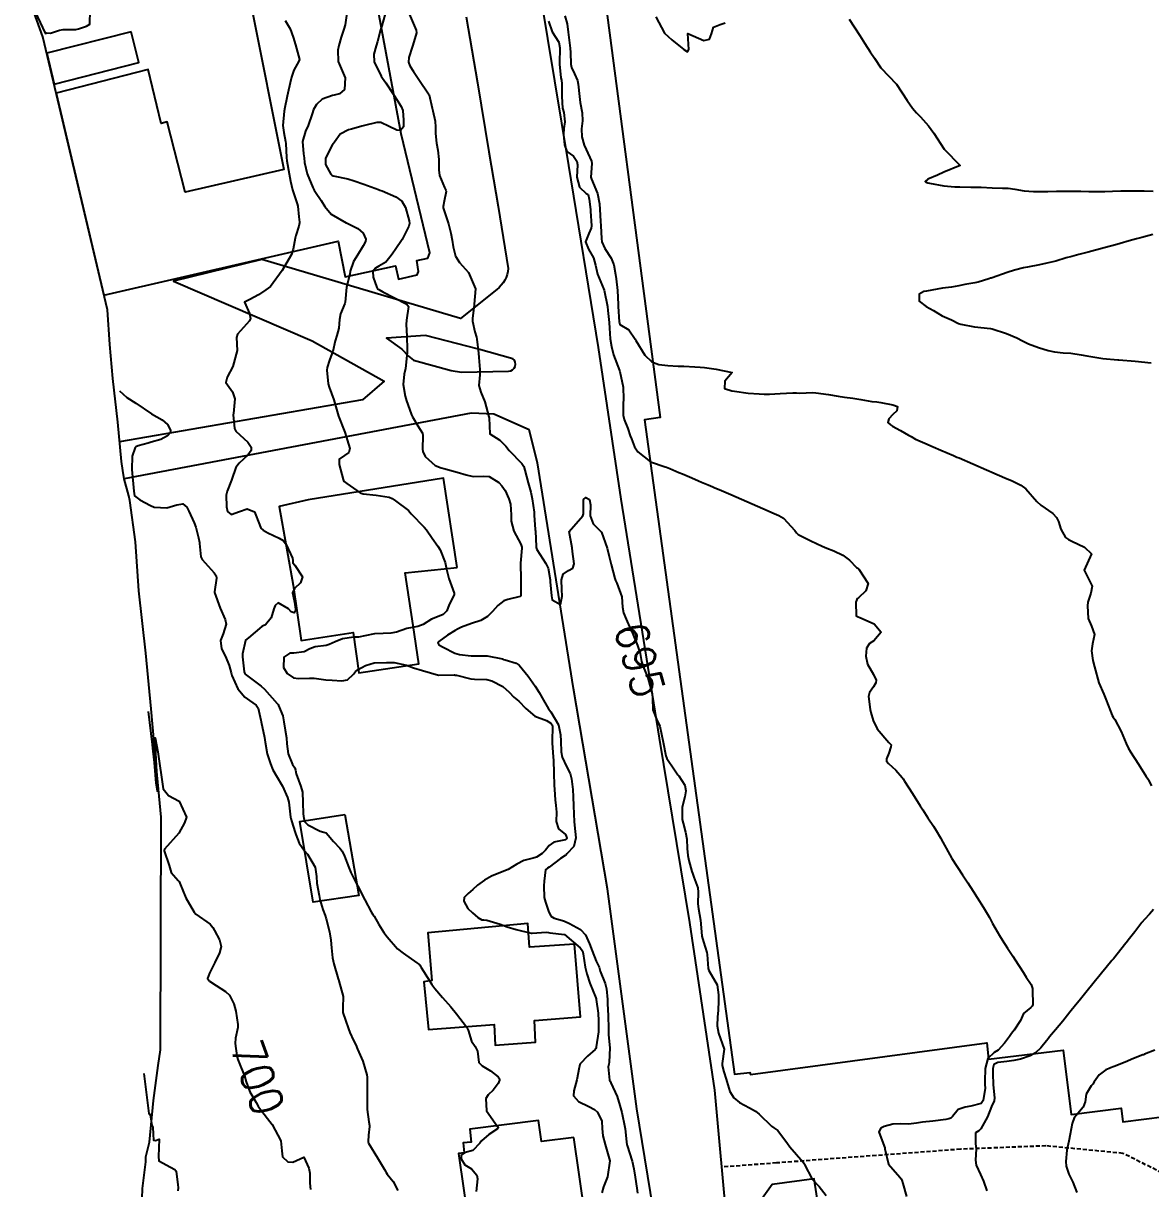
# Model space of a CAD drawing. Header units: metres. Extents: x 292545 to 299085, y 7450245 to 7463078.
# Drawn here: x 296842.1 to 296982.1, y 7453375.1 to 7453519.8 of the extents above; entities that cross this region are included whole.
import ezdxf
from ezdxf.enums import TextEntityAlignment as Align

# ---------------------------------------------------------------- set-up
doc = ezdxf.new("R2010")
doc.units = ezdxf.units.M
doc.linetypes.add('DASHED', pattern=[0.75, 0.5, -0.25])
for name, color, linetype in [('Area', 45, 'Continuous'), ('Cotas', 45, 'Continuous'), ('Curvas de Nivel 1m', 11, 'Continuous'), ('Curvas de Nivel 5m', 15, 'Continuous'), ('Edificações', 30, 'Continuous'), ('Vias Primárias', 230, 'Continuous'), ('Vias Secundárias', 230, 'DASHED')]:
    doc.layers.add(name, color=color, linetype=linetype)
doc.styles.add('Style-STANDARD', font='STANDARD.shx')

msp = doc.modelspace()

# ---------------------------------------------------------------- linework, layer by layer
at = {"layer": 'Area'}
msp.add_polyline3d([(296856.85, 7453373.93, 701.01), (296856.89, 7453375.17, 701.02), (296857.3, 7453378.45, 700.95), (296857.33, 7453379.1, 700.96), (296857.77, 7453380.9, 701.22), (296858.25, 7453386.08, 700.57), (296858.86, 7453390.42, 700.37), (296859.12, 7453392.35, 700.48), (296859.23, 7453421.24, 705.4), (296858.54, 7453428.17, 699.61), (296857.98, 7453434.7, 699.79), (296857.32, 7453441.61, 700), (296856.42, 7453449.32, 709.41), (296856.02, 7453455.4, 719.41), (296855.32, 7453460.52, 715.24), (296855.2, 7453461.12, 722.93), (296854.6, 7453463.23, 724.7), (296854.44, 7453464.25, 724.48), (296854.27, 7453465.39, 725.64), (296853.85, 7453470.26, 725.61), (296853.2, 7453475.68, 722.75), (296852.85, 7453479.91, 724.14), (296852.54, 7453484.2, 714.73), (296844.53, 7453518.09, 697.97), (296842.1, 7453524.91, 698.44)], dxfattribs=at)
at = {"layer": 'Curvas de Nivel 1m', "flags": 128}
for points, elevation in [([(296842.97, 7453522.48), (296844.82, 7453518.52), (296844.92, 7453518.47), (296845.02, 7453518.59), (296845.49, 7453518.54), (296846.6, 7453518.89), (296847.04, 7453518.97), (296848.6, 7453518.98), (296848.94, 7453519.06), (296849.96, 7453519.39), (296850.36, 7453519.63), (296850.39, 7453521.38)], 698), ([(296882.25, 7453521), (296882.05, 7453519.57), (296881.89, 7453519.01), (296881.58, 7453518.03), (296881.29, 7453517.01), (296881.16, 7453516.43), (296881.18, 7453515.01), (296881.68, 7453513.87), (296882.07, 7453513), (296881.99, 7453511.52), (296881.37, 7453511.01), (296880.69, 7453510.83), (296880.5, 7453510.79), (296879.2, 7453510.33), (296878.49, 7453509.69), (296878.14, 7453509.05), (296877.94, 7453508.51), (296877.46, 7453507.06), (296877.13, 7453506.38), (296876.75, 7453505.07), (296876.9, 7453503.55), (296876.95, 7453503.06), (296877, 7453502.47), (296877.35, 7453501.06), (296878.05, 7453499.37), (296878.21, 7453499.05), (296878.36, 7453498.79), (296879.06, 7453497.75), (296879.52, 7453497.03), (296880.33, 7453496.05), (296882.16, 7453495), (296882.31, 7453494.94), (296883.63, 7453494.3), (296884.3, 7453493.69), (296884.64, 7453492.97), (296884.57, 7453492.68), (296884.28, 7453492.12), (296883.6, 7453490.98), (296883.07, 7453490.19), (296882.68, 7453489), (296882.62, 7453488.61), (296882.22, 7453487), (296882.05, 7453485.16), (296882.01, 7453485), (296881.48, 7453483.71), (296881.35, 7453483.01), (296881.26, 7453481.91), (296881.03, 7453481.01), (296880.82, 7453480.34), (296880.51, 7453479.02), (296880.42, 7453478.72), (296880.11, 7453477.96), (296879.82, 7453477.02), (296879.79, 7453476.71), (296879.96, 7453475.02), (296880.08, 7453474.58), (296880.64, 7453473.01), (296880.91, 7453472.14), (296881.23, 7453471.01), (296882, 7453469), (296882.62, 7453466.99), (296882.5, 7453466.48), (296881.97, 7453466.1), (296881.3, 7453465.67), (296881.31, 7453465.01), (296881.8, 7453463.13), (296881.85, 7453463), (296881.93, 7453462.9), (296882.26, 7453462.66), (296883.92, 7453461.5), (296884.3, 7453461.36), (296885.92, 7453461.19), (296887.5, 7453460.93), (296887.91, 7453460.78), (296888.32, 7453460.51), (296889.9, 7453459.3), (296890.09, 7453459.1), (296890.27, 7453458.9), (296891.87, 7453457.22), (296892.14, 7453456.88), (296892.84, 7453455.88), (296893.56, 7453454.86), (296893.84, 7453454.4), (296894.48, 7453452.85), (296894.65, 7453452), (296894.91, 7453450.85), (296895.6, 7453449.02), (296895.59, 7453448.84), (296894.96, 7453447.64), (296894.66, 7453446.85), (296894.21, 7453446.38), (296893.74, 7453446.2), (296892.78, 7453445.82), (296891.73, 7453445.14), (296891.09, 7453444.89), (296889.92, 7453444.71), (296889.72, 7453444.65), (296888.43, 7453444.2), (296887.71, 7453444.06), (296886.79, 7453444.02), (296885.71, 7453443.99), (296884.5, 7453443.76), (296883.71, 7453443.59), (296883.14, 7453443.56), (296881.71, 7453443.38), (296880.8, 7453443.01), (296880.07, 7453442.65), (296879.7, 7453442.56), (296878.35, 7453442.39), (296877.69, 7453442.11), (296876.98, 7453441.76), (296875.68, 7453441.61), (296875.17, 7453441.59), (296874.43, 7453441.09), (296874.4, 7453439.83), (296874.84, 7453439.08), (296875.65, 7453438.55), (296876.26, 7453438.45), (296877.64, 7453438.5), (296878.21, 7453438.48), (296879.64, 7453438.3), (296880.43, 7453438.23), (296881.64, 7453438.17), (296882.34, 7453438.29), (296883.11, 7453438.99), (296883.33, 7453439.31), (296883.66, 7453439.58), (296884.57, 7453440.06), (296885.67, 7453440.41), (296887.17, 7453440.44), (296887.67, 7453440.45), (296888.14, 7453440.45), (296889.66, 7453440.11), (296890.54, 7453439.78), (296891.66, 7453439.43), (296893.65, 7453438.86), (296895.6, 7453438.89), (296895.65, 7453438.89), (296895.7, 7453438.88), (296895.89, 7453438.84), (296897.65, 7453438.39), (296898.1, 7453438.35), (296899.65, 7453438.32), (296900.26, 7453438.17), (296901.63, 7453437.47), (296902.43, 7453436.76), (296903, 7453436.13), (296903.61, 7453435.64), (296904.5, 7453434.73), (296905.59, 7453433.76), (296907.05, 7453433.23), (296907.58, 7453432.92), (296907.74, 7453432.69), (296907.78, 7453432.48), (296907.77, 7453430.69), (296907.77, 7453430.47), (296907.87, 7453428.69), (296907.92, 7453428.3), (296907.98, 7453426.69), (296908.01, 7453425.22), (296908.05, 7453424.69), (296908.14, 7453423.37), (296908.22, 7453422.69), (296908.28, 7453421.85), (296908.27, 7453420.69), (296908.54, 7453419.8), (296909.42, 7453419.09), (296909.57, 7453418.67), (296909.55, 7453418.53), (296909.41, 7453418.44), (296907.98, 7453418.12), (296907.4, 7453417.73), (296906.93, 7453417.16), (296906.5, 7453416.71), (296905.8, 7453416.29), (296905.38, 7453416.17), (296904.23, 7453415.87), (296903.37, 7453415.4), (296902.29, 7453414.76), (296901.36, 7453414.38), (296900.22, 7453413.92), (296899.35, 7453413.43), (296898.5, 7453412.8), (296897.9, 7453412.25), (296897.33, 7453411.76), (296896.85, 7453411.29), (296896.78, 7453410.83), (296897.3, 7453409.92), (296897.86, 7453409.37), (296898.53, 7453408.8), (296899.01, 7453408.51), (296899.29, 7453408.48), (296899.63, 7453408.45), (296901.28, 7453407.96), (296902.17, 7453407.64), (296903.28, 7453407.29), (296905.16, 7453406.83), (296905.27, 7453406.83), (296907.01, 7453406.97), (296907.28, 7453406.94), (296907.48, 7453406.9), (296909.27, 7453406.68), (296909.3, 7453406.67), (296911.25, 7453405.03), (296911.5, 7453404.65), (296911.6, 7453404.28), (296911.84, 7453402.64), (296912.05, 7453401.8), (296912.43, 7453400.64), (296913.17, 7453398.81), (296913.22, 7453398.68), (296913.23, 7453398.63), (296913.46, 7453396.93), (296913.48, 7453396.63), (296913.5, 7453396.27), (296913.49, 7453394.62), (296913.22, 7453392.74), (296913.21, 7453392.63), (296913.19, 7453392.54), (296913.1, 7453392.39), (296912.15, 7453391.58), (296911.24, 7453390.65), (296911.18, 7453390.54), (296911.07, 7453389.98), (296910.85, 7453388.85), (296910.81, 7453388.65), (296910.44, 7453387.26), (296910.39, 7453386.66), (296911.02, 7453385.96), (296912.3, 7453385.35), (296913.01, 7453384.97), (296913.39, 7453384.62), (296913.9, 7453383.52), (296913.97, 7453382.62), (296914.04, 7453381.68), (296914.34, 7453380.61), (296914.93, 7453378.6), (296914.62, 7453376.6), (296914.13, 7453375.37), (296913.94, 7453374.61)], 697), ([(296887.04, 7453520.94), (296886.61, 7453519.45), (296886.5, 7453519.06), (296886.46, 7453518.95), (296886.05, 7453517.49), (296885.9, 7453516.96), (296885.61, 7453515.92), (296885.64, 7453514.96), (296886.54, 7453513.21), (296886.71, 7453512.95), (296887.1, 7453512.37), (296888.04, 7453510.93), (296888.5, 7453510.22), (296889, 7453509.44), (296889.2, 7453508.92), (296889.31, 7453507.75), (296889.31, 7453506.92), (296888.91, 7453506.47), (296888.46, 7453506.49), (296887.52, 7453506.94), (296886.47, 7453507.43), (296885.98, 7453507.45), (296884.46, 7453507.07), (296884.13, 7453506.97), (296882.84, 7453506.61), (296882.46, 7453506.52), (296881.45, 7453506.01), (296880.75, 7453505.02), (296880.61, 7453504.84), (296880.43, 7453504.62), (296879.6, 7453503.03), (296879.63, 7453502.25), (296880.29, 7453501.02), (296880.39, 7453500.91), (296880.58, 7453500.83), (296882.38, 7453500.44), (296883.16, 7453500.21), (296884.38, 7453499.79), (296886.19, 7453499.12), (296886.36, 7453499.06), (296886.65, 7453498.95), (296888.36, 7453498.2), (296889.1, 7453497.67), (296889.53, 7453496.91), (296889.99, 7453495.24), (296890.04, 7453494.9), (296889.97, 7453494.57), (296889.14, 7453492.92), (296888.28, 7453491.64), (296887.98, 7453491.23), (296887.78, 7453490.93), (296887.09, 7453490.11), (296886.25, 7453489.61), (296885.83, 7453489.37), (296885.49, 7453488.96), (296885.54, 7453488.26), (296885.98, 7453486.95), (296886.07, 7453486.8), (296886.22, 7453486.7), (296886.73, 7453486.43), (296888.2, 7453485.69), (296889.7, 7453484.91), (296889.91, 7453484.62), (296889.65, 7453482.91), (296889.63, 7453482.38), (296889.71, 7453480.91), (296889.75, 7453479.29), (296889.74, 7453478.91), (296889.72, 7453478.51), (296889.54, 7453476.91), (296889.39, 7453476.21), (296889.25, 7453474.91), (296889.49, 7453473.49), (296889.67, 7453472.91), (296890.04, 7453471.89), (296890.29, 7453471.16), (296890.41, 7453470.9), (296891.09, 7453469.82), (296891.66, 7453468.89), (296891.71, 7453468.6), (296891.64, 7453466.89), (296891.7, 7453466.6), (296891.97, 7453466.01), (296893.21, 7453464.87), (296893.96, 7453464.6), (296894.31, 7453464.5), (296895.95, 7453464.05), (296897.06, 7453463.7), (296897.94, 7453463.5), (296899.2, 7453463.54), (296899.94, 7453463.51), (296901.12, 7453462.77), (296901.51, 7453462.35), (296901.92, 7453461.76), (296902.38, 7453460.76), (296902.59, 7453460.06), (296902.67, 7453458.75), (296902.67, 7453457.96), (296903.01, 7453456.75), (296903.85, 7453455.11), (296903.97, 7453454.74), (296903.98, 7453454.6), (296903.81, 7453452.74), (296903.88, 7453450.74), (296903.88, 7453450.65), (296903.86, 7453448.74), (296903.84, 7453448.68), (296903.77, 7453448.61), (296902.27, 7453448.25), (296901.76, 7453448.08), (296901.01, 7453447.52), (296900.34, 7453446.78), (296899.74, 7453446.16), (296898.89, 7453445.64), (296897.73, 7453445.27), (296896.51, 7453444.83), (296896, 7453444.55), (296895.72, 7453444.4), (296894.74, 7453443.82), (296893.7, 7453443.04), (296893.6, 7453442.96), (296893.54, 7453442.86), (296893.69, 7453442.62), (296894.23, 7453442.32), (296895.68, 7453441.6), (296896.27, 7453441.42), (296897.68, 7453441.28), (296899.2, 7453441.28), (296899.68, 7453441.25), (296901.57, 7453440.87), (296901.67, 7453440.84), (296901.73, 7453440.82), (296901.93, 7453440.77), (296903.29, 7453440.37), (296903.67, 7453440.12), (296904.79, 7453438.73), (296905.63, 7453437.49), (296906.12, 7453436.71), (296906.67, 7453435.76), (296907.3, 7453434.69), (296907.6, 7453434.3), (296908.54, 7453432.68), (296908.79, 7453431.45), (296908.81, 7453430.68), (296908.88, 7453429.34), (296909, 7453428.68), (296909.52, 7453427.52), (296909.97, 7453426.67), (296910.15, 7453426.01), (296910.3, 7453424.66), (296910.37, 7453423.77), (296910.42, 7453422.66), (296910.45, 7453421.66), (296910.49, 7453420.66), (296910.61, 7453419.47), (296910.69, 7453418.66), (296910.45, 7453417.61), (296909.59, 7453416.67), (296909.48, 7453416.57), (296909.38, 7453416.49), (296908.8, 7453416.1), (296907.37, 7453415.03), (296907.16, 7453414.9), (296906.94, 7453414.7), (296906.76, 7453413.3), (296906.7, 7453412.71), (296906.77, 7453411.26), (296906.91, 7453410.7), (296907.3, 7453409.59), (296907.57, 7453408.97), (296907.99, 7453408.69), (296909.03, 7453408.41), (296909.29, 7453408.32), (296909.91, 7453408.04), (296911.28, 7453407.32), (296911.89, 7453406.64), (296912.38, 7453405.51), (296912.72, 7453404.64), (296913.23, 7453403.36), (296913.48, 7453402.88), (296913.57, 7453402.62), (296913.7, 7453402.14), (296914.34, 7453400.61), (296914.51, 7453399.94), (296914.61, 7453398.61), (296914.64, 7453398.08), (296914.7, 7453396.61), (296914.74, 7453394.99), (296914.73, 7453394.61), (296914.74, 7453394.22), (296914.91, 7453392.6), (296914.85, 7453390.83), (296914.8, 7453390.6), (296914.72, 7453390.26), (296914.89, 7453388.6), (296914.94, 7453388.49), (296915.05, 7453388.28), (296915.81, 7453386.59), (296916.16, 7453385.44), (296916.4, 7453384.59), (296916.78, 7453382.78), (296916.81, 7453382.58), (296916.97, 7453380.95), (296917.02, 7453380.58), (296917.05, 7453380.49), (296917.67, 7453378.57), (296917.89, 7453377.61), (296918.06, 7453376.57), (296918.28, 7453375.18), (296918.36, 7453374.57)], 696), ([(296874.61, 7453520.08), (296875.22, 7453519.08), (296875.62, 7453518.05), (296875.91, 7453517.08), (296876.37, 7453515.26), (296876.32, 7453515.07), (296875.67, 7453513.95), (296875.39, 7453513.08), (296875.24, 7453512.37), (296874.95, 7453511.09), (296874.87, 7453510.73), (296874.52, 7453509.09), (296874.51, 7453509.06), (296874.48, 7453508.84), (296874.32, 7453507.09), (296874.45, 7453506.19), (296874.65, 7453505.09), (296874.67, 7453504.84), (296874.77, 7453503.09), (296874.81, 7453502.68), (296875.12, 7453501.08), (296875.28, 7453500.18), (296875.5, 7453499.08), (296876.08, 7453497.34), (296876.16, 7453497.07), (296876.32, 7453495.74), (296876.4, 7453495.07), (296876.4, 7453494.98), (296876.31, 7453494.57), (296875.94, 7453493.43), (296875.85, 7453493.07), (296875.62, 7453491.73), (296875.41, 7453491.08), (296875, 7453490.34), (296874.24, 7453489.09), (296872.78, 7453487.11), (296872.22, 7453486.66), (296871.3, 7453486.04), (296870.21, 7453485.47), (296869.54, 7453485.15), (296870.18, 7453483.75), (296870.31, 7453483.14), (296870.28, 7453483.03), (296870.17, 7453482.84), (296868.67, 7453481.16), (296868.56, 7453480.75), (296868.63, 7453479.16), (296868.1, 7453477.17), (296867.42, 7453475.84), (296867.25, 7453475.18), (296868.07, 7453474.02), (296868.36, 7453473.17), (296868.19, 7453471.32), (296868.17, 7453471.17), (296868.3, 7453469.45), (296868.49, 7453469.16), (296869.99, 7453467.76), (296870.39, 7453467.14), (296870.39, 7453466.73), (296869.97, 7453466.16), (296868.89, 7453465.16), (296868.49, 7453464.62), (296867.97, 7453463.17), (296867.93, 7453463.05), (296867.39, 7453461.7), (296867.29, 7453461.18), (296867.32, 7453459.75), (296867.46, 7453459.17), (296867.89, 7453458.79), (296868.94, 7453459.15), (296869.9, 7453459.49), (296870.8, 7453459.13), (296871.44, 7453457.55), (296871.6, 7453457.12), (296871.86, 7453456.85), (296872.44, 7453456.53), (296873.85, 7453455.87), (296874.34, 7453455.58), (296874.75, 7453455.09), (296875.53, 7453453.36), (296875.57, 7453453.07), (296875.55, 7453452.81), (296875.81, 7453452.53), (296876.77, 7453451.06), (296876.53, 7453450.32), (296875.78, 7453449.6), (296875.52, 7453449.07), (296875.76, 7453447.94), (296875.89, 7453447.07), (296875.89, 7453446.92), (296875.74, 7453446.59), (296875.37, 7453446.7), (296875.04, 7453447.08), (296873.75, 7453447.83), (296873.35, 7453447.5), (296873.22, 7453447.11), (296872.87, 7453445.97), (296872.15, 7453445.12), (296871.87, 7453444.97), (296871.72, 7453444.89), (296870.07, 7453443.51), (296869.7, 7453443.19), (296869.69, 7453443.17), (296869.68, 7453443.15), (296869.31, 7453441.52), (296869.3, 7453441.15), (296869.53, 7453439.27), (296869.56, 7453439.15), (296869.65, 7453439), (296870.3, 7453438.48), (296871.63, 7453437.49), (296872.04, 7453437.12), (296873.61, 7453435.34), (296873.72, 7453435.21), (296873.8, 7453435.1), (296874.31, 7453433.81), (296874.46, 7453433.09), (296874.61, 7453432.04), (296874.78, 7453431.08), (296874.83, 7453430.36), (296874.97, 7453429.09), (296875.52, 7453427.76), (296875.81, 7453427.37), (296875.89, 7453427.07), (296875.98, 7453426.6), (296876.56, 7453425.06), (296876.75, 7453424.33), (296876.82, 7453423.06), (296876.86, 7453421.64), (296876.91, 7453421.06), (296877.04, 7453420.67), (296877.43, 7453420.29), (296878.94, 7453419.51), (296879.42, 7453419.38), (296879.68, 7453419.29), (296879.93, 7453419.02), (296880.62, 7453418.23), (296881.4, 7453417.38), (296881.67, 7453417), (296881.96, 7453416.41), (296882.51, 7453414.99), (296882.75, 7453414.38), (296883.35, 7453413.22), (296883.48, 7453412.98), (296883.63, 7453412.68), (296884.5, 7453410.97), (296885.3, 7453409.49), (296885.51, 7453409.17), (296885.65, 7453408.95), (296886.23, 7453407.9), (296886.86, 7453406.94), (296887.26, 7453406.39), (296888.55, 7453404.92), (296889.24, 7453404.35), (296890.95, 7453403.17), (296891.22, 7453402.99), (296891.28, 7453402.94), (296891.32, 7453402.89), (296891.5, 7453402.6), (296892.55, 7453400.87), (296892.8, 7453400.48), (296893.18, 7453399.97), (296894.14, 7453398.85), (296895.16, 7453397.71), (296895.88, 7453396.83), (296897.13, 7453395.21), (296897.34, 7453394.82), (296897.74, 7453393.44), (296898.19, 7453392.8), (296898.49, 7453392.19), (296898.64, 7453390.8), (296899.08, 7453390.4), (296900.1, 7453389.75), (296901.06, 7453389), (296901.21, 7453388.77), (296901.23, 7453388.59), (296901.05, 7453388.17), (296900.45, 7453387.37), (296899.82, 7453386.78), (296899.5, 7453386.31), (296899.62, 7453384.78), (296900.98, 7453382.87), (296901.05, 7453382.77), (296901.06, 7453382.69), (296900.98, 7453382.58), (296899.91, 7453381.84), (296898.97, 7453381.08), (296898.77, 7453380.79), (296897.89, 7453379.86), (296896.95, 7453379.63), (296896.47, 7453379.29), (296896.47, 7453378.82), (296896.93, 7453378.08), (296897.72, 7453377.61), (296898.42, 7453376.8), (296898.47, 7453376.36), (296898.31, 7453374.8)], 698), ([(296907.29, 7453520.02), (296907.74, 7453518.7), (296908.58, 7453517.43), (296908.72, 7453516.69), (296908.65, 7453514.79), (296908.65, 7453514.69), (296908.83, 7453512.98), (296908.9, 7453512.68), (296908.97, 7453512.24), (296908.95, 7453510.68), (296909.04, 7453509.24), (296909.2, 7453508.68), (296909.34, 7453507.54), (296909.19, 7453506.68), (296909.16, 7453505.97), (296909.27, 7453504.68), (296909.59, 7453503.84), (296910.42, 7453503.25), (296910.82, 7453502.66), (296910.89, 7453502.17), (296910.83, 7453500.66), (296911.13, 7453499.42), (296911.98, 7453498.65), (296912.21, 7453498.49), (296912.36, 7453497.91), (296912.5, 7453496.64), (296912.52, 7453496.46), (296912.64, 7453494.64), (296912.61, 7453494.33), (296912.3, 7453493.65), (296911.91, 7453492.65), (296912.28, 7453491.74), (296912.89, 7453490.63), (296913.14, 7453489.75), (296913.37, 7453488.63), (296914.22, 7453486.62), (296914.62, 7453484.62), (296914.68, 7453484.12), (296914.81, 7453482.61), (296914.87, 7453481.91), (296914.97, 7453480.61), (296915.1, 7453479.65), (296915.36, 7453478.61), (296916.1, 7453476.66), (296916.12, 7453476.62), (296916.13, 7453476.6), (296916.14, 7453476.56), (296916.57, 7453474.59), (296916.6, 7453473.13), (296916.57, 7453472.59), (296916.58, 7453471.13), (296916.69, 7453470.59), (296917.13, 7453469.47), (296917.45, 7453468.58), (296917.59, 7453468.17), (296917.99, 7453467.2), (296918.41, 7453466.57), (296919.96, 7453465.34), (296921.77, 7453464.71), (296921.96, 7453464.67), (296922.36, 7453464.52), (296923.48, 7453464.03), (296923.95, 7453463.84), (296925.09, 7453463.35), (296925.94, 7453462.98), (296926.29, 7453462.83), (296927.14, 7453462.46), (296927.7, 7453462.22), (296927.93, 7453462.12), (296928.5, 7453461.88), (296929.92, 7453461.26), (296931.91, 7453460.41), (296933.9, 7453459.55), (296935.32, 7453458.94), (296935.89, 7453458.69), (296936.47, 7453458.35), (296937.87, 7453456.82), (296938.07, 7453456.54), (296938.31, 7453456.33), (296939.85, 7453455.51), (296941.28, 7453454.85), (296941.84, 7453454.63), (296942.72, 7453454.28), (296943.83, 7453453.74), (296944.68, 7453453.12), (296945.55, 7453452.24), (296945.69, 7453452.12), (296945.81, 7453452), (296946.99, 7453450.23), (296946.69, 7453449.32), (296945.77, 7453448.47), (296945.65, 7453448.36), (296945.56, 7453448.24), (296945.44, 7453447.92), (296945.48, 7453446.24), (296945.65, 7453446.15), (296945.74, 7453446.11), (296945.96, 7453446.02), (296947.73, 7453445.24), (296948.59, 7453444.21), (296947.7, 7453443.14), (296947.15, 7453442.77), (296946.76, 7453442.23), (296946.7, 7453441.21), (296946.92, 7453440.23), (296947.65, 7453438.93), (296947.98, 7453438.22), (296947.95, 7453437.91), (296947.63, 7453437.42), (296947.15, 7453436.71), (296947.02, 7453436.23), (296947.23, 7453434.6), (296947.31, 7453434.22), (296947.59, 7453433.22), (296948.12, 7453432.21), (296949.56, 7453430.52), (296949.71, 7453430.36), (296949.82, 7453430.2), (296949.8, 7453429.95), (296949.54, 7453429.17), (296949.27, 7453428.46), (296949.26, 7453428.2), (296949.52, 7453427.89), (296950.4, 7453427.08), (296951.2, 7453426.17), (296951.32, 7453425.99), (296951.5, 7453425.69), (296952.48, 7453424.16), (296953.46, 7453422.63), (296953.76, 7453422.15), (296954.41, 7453421.17), (296955.1, 7453420.13), (296955.43, 7453419.6), (296955.96, 7453418.67), (296956.27, 7453418.12), (296956.67, 7453417.38), (296957.38, 7453416.1), (296958.7, 7453414.09), (296959.35, 7453413.08), (296960, 7453412.07), (296960.53, 7453411.26), (296961.31, 7453410.05), (296962.03, 7453408.77), (296962.43, 7453408.04), (296963.27, 7453406.56), (296963.6, 7453406.03), (296964.28, 7453404.99), (296964.93, 7453404.01), (296965.24, 7453403.53), (296966.21, 7453402), (296966.61, 7453401.39), (296967.2, 7453400.48), (296967.39, 7453399.98), (296967.39, 7453399.77), (296967.42, 7453397.98), (296967.35, 7453397.8), (296967.17, 7453397.62), (296966.28, 7453396.87), (296965.88, 7453396), (296965.13, 7453394.8), (296964.76, 7453394.38), (296964.54, 7453394.02), (296963.92, 7453393.21), (296963.11, 7453392.32), (296962.64, 7453392.04), (296961.83, 7453391.31), (296961.51, 7453390.05), (296961.46, 7453388.46), (296961.47, 7453388.05), (296961.49, 7453387.61), (296961.28, 7453386.06), (296961.02, 7453385.69), (296959.73, 7453385.36), (296959.01, 7453385.26), (296958.15, 7453384.95), (296957.46, 7453384.1), (296957.23, 7453383.87), (296957, 7453383.79), (296956.61, 7453383.72), (296955, 7453383.53), (296953.75, 7453383.39), (296952.99, 7453383.26), (296951.98, 7453383.15), (296950.99, 7453383.18), (296950.04, 7453383.14), (296948.99, 7453382.86), (296948.54, 7453382.65), (296948.32, 7453382.21), (296948.96, 7453380.43), (296949.04, 7453380.2), (296949.05, 7453380.1), (296949.52, 7453378.19), (296950.92, 7453376.57), (296951.1, 7453376.36), (296951.16, 7453376.18), (296951.29, 7453375.79), (296951.74, 7453374.17)], 694), ([(296909.34, 7453520.68), (296909.61, 7453519.67), (296909.73, 7453518.67), (296909.92, 7453517.33), (296909.99, 7453516.67), (296910.02, 7453516.12), (296910.08, 7453514.67), (296910.17, 7453514.28), (296910.54, 7453513.49), (296910.91, 7453512.66), (296911, 7453512.18), (296911.13, 7453510.65), (296911.24, 7453509.91), (296911.47, 7453508.65), (296911.5, 7453507.63), (296911.38, 7453506.65), (296911.43, 7453505.67), (296911.72, 7453504.65), (296912.42, 7453503.09), (296912.63, 7453502.64), (296912.68, 7453502.36), (296912.54, 7453500.64), (296912.62, 7453500.4), (296913.38, 7453498.63), (296913.64, 7453497.33), (296913.68, 7453496.63), (296913.76, 7453495.19), (296913.8, 7453494.63), (296913.87, 7453493.05), (296913.91, 7453492.62), (296914.28, 7453491.79), (296915.09, 7453490.61), (296915.43, 7453489.77), (296915.61, 7453488.6), (296915.7, 7453488.06), (296915.86, 7453486.6), (296915.95, 7453484.85), (296915.96, 7453484.6), (296916.09, 7453482.69), (296916.1, 7453482.6), (296916.17, 7453482.39), (296917.28, 7453481.7), (296918.07, 7453480.57), (296918.15, 7453480.39), (296919.24, 7453478.56), (296920.12, 7453477.76), (296921, 7453477.42), (296922.11, 7453477.29), (296923.4, 7453477.22), (296924.11, 7453477.19), (296925.47, 7453477.13), (296926.11, 7453477.09), (296926.68, 7453477.04), (296928.11, 7453476.84), (296930.1, 7453476.43), (296929.18, 7453475.35), (296929.13, 7453474.44), (296930.07, 7453474.15), (296930.4, 7453474.09), (296932.07, 7453473.86), (296933.44, 7453473.76), (296934.07, 7453473.73), (296934.72, 7453473.72), (296936.07, 7453473.8), (296937.63, 7453473.9), (296938.07, 7453473.89), (296938.52, 7453473.87), (296940.07, 7453473.93), (296940.47, 7453473.91), (296942.07, 7453473.67), (296943.27, 7453473.48), (296944.06, 7453473.37), (296945.07, 7453473.24), (296946.06, 7453473.08), (296947.45, 7453472.84), (296948.06, 7453472.76), (296948.54, 7453472.7), (296950.05, 7453472.39), (296950.62, 7453472.18), (296950.55, 7453471.68), (296950.04, 7453471.19), (296949.56, 7453470.67), (296949.44, 7453470.2), (296949.74, 7453469.91), (296950.02, 7453469.75), (296950.98, 7453469.21), (296952.01, 7453468.65), (296952.31, 7453468.47), (296952.88, 7453468.16), (296954, 7453467.65), (296955.05, 7453467.19), (296955.99, 7453466.79), (296957.58, 7453466.1), (296957.98, 7453465.93), (296958.27, 7453465.81), (296959.97, 7453465.07), (296961.67, 7453464.34), (296961.96, 7453464.22), (296962.35, 7453464.05), (296963.95, 7453463.36), (296964.88, 7453462.96), (296965.94, 7453462.45), (296966.54, 7453461.99), (296967.91, 7453460.43), (296968.4, 7453459.97), (296969.89, 7453458.93), (296970.37, 7453458.44), (296970.61, 7453457.95), (296970.91, 7453456.98), (296971.49, 7453455.94), (296971.86, 7453455.69), (296972.28, 7453455.5), (296973.85, 7453454.76), (296974.71, 7453453.9), (296973.81, 7453451.91), (296974.78, 7453449.9), (296974.63, 7453449.05), (296974.25, 7453447.91), (296974.2, 7453447.47), (296974.29, 7453445.9), (296974.7, 7453444.93), (296975.08, 7453443.9), (296974.85, 7453442.75), (296974.7, 7453441.9), (296974.88, 7453440.7), (296975.1, 7453439.9), (296975.64, 7453437.89), (296976.26, 7453436.51), (296976.51, 7453435.88), (296977.07, 7453434.39), (296977.28, 7453433.86), (296977.39, 7453433.66), (296977.59, 7453433.34), (296978.38, 7453431.85), (296979.03, 7453430.37), (296979.26, 7453429.84), (296979.55, 7453429.34), (296980.53, 7453427.83), (296981.51, 7453426.3), (296981.69, 7453426), (296981.79, 7453425.82), (296982.17, 7453425.14)], 693), ([(296920.62, 7453520.54), (296921.7, 7453518.53), (296922.59, 7453517.72), (296924.12, 7453516.5), (296924.57, 7453516.21), (296924.73, 7453516.5), (296924.6, 7453518.5), (296926.59, 7453517.61), (296927.28, 7453517.78), (296927.54, 7453518.46), (296927.8, 7453519.27), (296928.61, 7453519.6), (296929.25, 7453519.81)], 692), ([(296944.62, 7453520.26), (296945.94, 7453518.25), (296946.59, 7453517.24), (296947.24, 7453516.23), (296947.77, 7453515.42), (296948.55, 7453514.21), (296950.52, 7453512.19), (296951.84, 7453510.18), (296952.49, 7453509.24), (296952.99, 7453508.66), (296953.48, 7453508.15), (296954.47, 7453507.04), (296955.12, 7453506.13), (296956.43, 7453504.12), (296958.4, 7453502.09), (296956.39, 7453501.26), (296955.6, 7453500.92), (296954.39, 7453500.42), (296954.08, 7453500.14), (296954.25, 7453500.01), (296954.38, 7453499.97), (296954.6, 7453499.92), (296956.38, 7453499.6), (296957.76, 7453499.48), (296958.38, 7453499.45), (296959.71, 7453499.41), (296960.38, 7453499.42), (296961.02, 7453499.42), (296962.38, 7453499.35), (296963.65, 7453499.3), (296964.38, 7453499.29), (296965.19, 7453499.19), (296966.37, 7453498.97), (296967.49, 7453498.87), (296968.37, 7453498.87), (296969.31, 7453498.9), (296970.37, 7453498.94), (296971.37, 7453498.94), (296972.37, 7453498.93), (296973.37, 7453498.92), (296974.37, 7453498.9), (296975.37, 7453498.89), (296976.37, 7453498.9), (296977.31, 7453498.93), (296978.37, 7453498.97), (296979.5, 7453498.97), (296980.37, 7453498.96), (296981.25, 7453498.95), (296982.37, 7453498.94)], 692), ([(296982.31, 7453493.54), (296980.95, 7453493.18), (296980.3, 7453493.01), (296979.38, 7453492.76), (296978.29, 7453492.43), (296977.85, 7453492.3), (296976.28, 7453491.88), (296974.28, 7453491.36), (296973.13, 7453491.06), (296972.27, 7453490.83), (296971.58, 7453490.63), (296970.27, 7453490.24), (296969.18, 7453489.97), (296968.26, 7453489.79), (296966.75, 7453489.5), (296966.26, 7453489.4), (296965.15, 7453489.12), (296964.25, 7453488.83), (296962.38, 7453488.18), (296962.24, 7453488.14), (296962.17, 7453488.12), (296961.97, 7453488.05), (296960.66, 7453487.64), (296960.24, 7453487.54), (296959, 7453487.32), (296958.23, 7453487.18), (296957.31, 7453487.02), (296956.22, 7453486.88), (296955.57, 7453486.77), (296954.22, 7453486.53), (296953.9, 7453486.46), (296953.3, 7453486.15), (296953.31, 7453485.26), (296954.2, 7453484.61), (296955.08, 7453484.13), (296956.19, 7453483.47), (296957.35, 7453482.94), (296958.18, 7453482.51), (296958.48, 7453482.4), (296960.17, 7453482.07), (296962.17, 7453481.89), (296962.37, 7453481.85), (296964.16, 7453481.27), (296965.45, 7453480.72), (296966.15, 7453480.35), (296966.89, 7453479.99), (296968.14, 7453479.52), (296969.34, 7453479.17), (296970.13, 7453479), (296971.2, 7453478.87), (296972.13, 7453478.82), (296973.41, 7453478.63), (296974.13, 7453478.49), (296974.63, 7453478.4), (296976.13, 7453478.17), (296977.99, 7453477.99), (296978.12, 7453477.98), (296980.12, 7453477.84), (296982.12, 7453477.63)], 692), ([(296854.06, 7453474.13), (296854.95, 7453473.32), (296856.05, 7453472.6), (296858.03, 7453471.29), (296859.32, 7453470.56), (296860.02, 7453469.96), (296860.38, 7453469.26), (296860.32, 7453468.95), (296860, 7453468.56), (296859.18, 7453468.09), (296857.99, 7453467.77), (296857.61, 7453467.67), (296856.35, 7453467.31), (296856.08, 7453467.21), (296855.98, 7453467.11), (296855.61, 7453466.03), (296855.59, 7453464.4), (296855.82, 7453461.71), (296855.91, 7453461.11), (296856.58, 7453460.63), (296857.9, 7453459.91), (296858.34, 7453459.72), (296859.9, 7453459.61), (296861.15, 7453460), (296861.9, 7453460.12), (296862.39, 7453459.72), (296862.65, 7453459.23), (296863.32, 7453457.78), (296863.53, 7453457.22), (296863.85, 7453455.91), (296863.96, 7453455.34), (296863.98, 7453455.22), (296864.14, 7453453.53), (296864.29, 7453453.21), (296865.8, 7453451.57), (296866.04, 7453451.19), (296866.08, 7453450.9), (296865.84, 7453449.19), (296865.85, 7453449.11), (296866.52, 7453447.18), (296867.14, 7453445.76), (296867.27, 7453445.17), (296866.92, 7453443.97), (296866.59, 7453443.18), (296866.72, 7453442.14), (296867.21, 7453441.17), (296867.66, 7453440.04), (296867.9, 7453439.17), (296867.99, 7453438.82), (296868.72, 7453437.16), (296869.61, 7453436.12), (296870.18, 7453435.71), (296871, 7453435.13), (296871.24, 7453434.76), (296871.58, 7453433.26), (296871.61, 7453433.12), (296871.62, 7453433.08), (296872.03, 7453431.12), (296872.12, 7453430.55), (296872.38, 7453429.11), (296872.77, 7453427.86), (296873.09, 7453427.1), (296873.5, 7453426.43), (296874.27, 7453425.09), (296874.9, 7453423.66), (296875.05, 7453423.08), (296875.28, 7453421.24), (296875.31, 7453421.08), (296875.43, 7453420.66), (296875.81, 7453419.47), (296875.95, 7453419.07), (296876.35, 7453418.02), (296877.02, 7453417.06), (296877.39, 7453416.64), (296878.32, 7453415.04), (296878.5, 7453413.89), (296878.55, 7453413.04), (296878.82, 7453411.53), (296878.93, 7453411.03), (296879.3, 7453409.77), (296879.56, 7453409.03), (296879.68, 7453408.64), (296880.12, 7453407.02), (296880.29, 7453405.99), (296880.34, 7453405.02), (296880.47, 7453403.78), (296880.66, 7453403.02), (296881.2, 7453401.17), (296881.24, 7453401.04), (296881.25, 7453401.01), (296881.28, 7453400.93), (296881.8, 7453399), (296881.75, 7453397.59), (296881.76, 7453397), (296882.1, 7453396.04), (296882.46, 7453394.99), (296882.65, 7453394.52), (296883.11, 7453393.52), (296883.36, 7453392.98), (296883.6, 7453392.47), (296884.25, 7453390.97), (296884.75, 7453389.27), (296884.79, 7453388.96), (296884.8, 7453387.19), (296884.8, 7453386.96), (296884.79, 7453385.18), (296884.8, 7453384.96), (296884.99, 7453383.43), (296885.07, 7453382.96), (296885.08, 7453382.86), (296884.97, 7453381.79), (296884.92, 7453381.01), (296884.92, 7453380.96), (296884.96, 7453380.8), (296886.07, 7453378.95), (296886.92, 7453377.5), (296887.13, 7453377.15), (296887.29, 7453376.93), (296888.01, 7453376.03), (296888.61, 7453374.91)], 699), ([(296982.4, 7453409.8), (296981.91, 7453409.2), (296981.29, 7453408.53), (296980.95, 7453408.16), (296980.7, 7453407.83), (296980.1, 7453407.01), (296979.26, 7453405.96), (296979.17, 7453405.84), (296978.8, 7453405.39), (296977.59, 7453403.86), (296977.43, 7453403.68), (296977.24, 7453403.44), (296976.52, 7453402.58), (296975.96, 7453401.88), (296975.63, 7453401.47), (296975.2, 7453400.95), (296974.72, 7453400.37), (296974.34, 7453399.9), (296973.83, 7453399.26), (296973.18, 7453398.46), (296972.74, 7453397.92), (296972.04, 7453397.05), (296971.14, 7453395.94), (296970.24, 7453394.84), (296969.51, 7453393.96), (296969.33, 7453393.74), (296969.12, 7453393.47), (296968.44, 7453392.63), (296967.74, 7453391.98), (296967.09, 7453391.61), (296965.89, 7453391.2), (296965.08, 7453391.04), (296964.18, 7453390.92), (296963.08, 7453390.79), (296962.59, 7453390.53), (296962.46, 7453390.04), (296962.45, 7453389.42), (296962.49, 7453388.04), (296962.66, 7453386.4), (296962.61, 7453386.04), (296962.3, 7453385.32), (296961.81, 7453384.05), (296960.99, 7453382.55), (296960.73, 7453382.32), (296960.33, 7453382.07), (296960.33, 7453380.7), (296960.41, 7453380.07), (296960.32, 7453378.68), (296960.39, 7453378.07), (296960.92, 7453376.89), (296961.32, 7453376.05), (296961.72, 7453374.87)], 693), ([(296982.57, 7453392.34), (296981.3, 7453391.82), (296981.15, 7453391.76), (296981.09, 7453391.74), (296979.73, 7453391.19), (296979.08, 7453390.93), (296977.51, 7453390.29), (296977.08, 7453390.12), (296976.9, 7453390.05), (296976.51, 7453389.88), (296975.68, 7453389.27), (296975.06, 7453388.38), (296974.86, 7453388.09), (296974.67, 7453387.89), (296974.06, 7453386.87), (296973.92, 7453385.9), (296973.68, 7453385.24), (296973.01, 7453384.46), (296972.54, 7453383.92), (296972.32, 7453383.24), (296972.07, 7453381.92), (296971.88, 7453381.02), (296971.63, 7453379.93), (296971.51, 7453378.5), (296971.57, 7453377.93), (296971.91, 7453376.94), (296972.38, 7453375.93), (296972.89, 7453374.65)], 692), ([(296857.05, 7453389.45), (296857.69, 7453384.46), (296857.74, 7453384.38), (296857.79, 7453384.39), (296857.84, 7453384.26), (296857.89, 7453384.01), (296858.06, 7453383.02), (296858.16, 7453382.77), (296858.2, 7453381.92), (296858.27, 7453381.15), (296858.52, 7453381.11), (296858.96, 7453381.27), (296858.89, 7453379.11), (296858.93, 7453378.58), (296860.36, 7453377.81), (296860.92, 7453377.51), (296861.03, 7453377.36), (296861.06, 7453377.25), (296861.3, 7453375.65), (296861.33, 7453375.24), (296861.28, 7453374.85)], 701)]:
    msp.add_lwpolyline(points, dxfattribs=dict(at, elevation=elevation))
at = {"layer": 'Curvas de Nivel 5m', "flags": 128}
for points, elevation in [([(296890.02, 7453520.91), (296890.61, 7453519.5), (296890.88, 7453518.9), (296890.91, 7453518.59), (296890.59, 7453517.45), (296890.41, 7453516.9), (296889.97, 7453515.5), (296889.92, 7453514.91), (296890.1, 7453514.46), (296890.54, 7453513.78), (296891.12, 7453512.89), (296892.5, 7453510.88), (296892.84, 7453509.23), (296892.95, 7453508.87), (296893.23, 7453507.62), (296893.26, 7453506.87), (296893.25, 7453506.07), (296893.38, 7453504.87), (296893.56, 7453504), (296893.68, 7453502.87), (296893.68, 7453501.58), (296893.77, 7453500.87), (296894.37, 7453499.37), (296894.56, 7453499.05), (296894.6, 7453498.86), (296894.35, 7453497.69), (296894.21, 7453497), (296894.22, 7453496.86), (296894.34, 7453496.48), (296894.88, 7453494.85), (296895.16, 7453493.71), (296895.32, 7453492.84), (296895.45, 7453492.01), (296895.75, 7453490.84), (296896.26, 7453490.06), (296897.37, 7453488.82), (296898.22, 7453486.81), (296898.09, 7453484.91), (296898.08, 7453484.81), (296897.86, 7453483.13), (296897.86, 7453482.81), (296898.16, 7453481.47), (296898.36, 7453480.81), (296898.42, 7453480.54), (296898.6, 7453478.81), (296898.65, 7453478.28), (296898.77, 7453476.8), (296898.76, 7453476.14), (296898.65, 7453474.8), (296898.89, 7453473.98), (296899.41, 7453472.8), (296899.91, 7453470.91), (296899.93, 7453470.79), (296900, 7453468.79), (296901.26, 7453468.04), (296901.99, 7453467.29), (296902.43, 7453466.76), (296903.97, 7453465.12), (296904.22, 7453464.74), (296904.37, 7453464.32), (296904.79, 7453462.73), (296905.1, 7453461.55), (296905.29, 7453460.73), (296905.51, 7453459.1), (296905.54, 7453458.72), (296905.66, 7453456.92), (296905.67, 7453456.72), (296905.76, 7453454.81), (296905.77, 7453454.72), (296905.84, 7453454.44), (296906.97, 7453452.7), (296907.24, 7453452.13), (296907.49, 7453450.69), (296907.52, 7453450.43), (296907.68, 7453448.69), (296907.77, 7453448.19), (296908.79, 7453447.64), (296908.99, 7453448.68), (296908.97, 7453449.48), (296908.91, 7453450.68), (296909.1, 7453451.38), (296909.8, 7453451.85), (296910.32, 7453452.15), (296910.49, 7453452.66), (296910.29, 7453454.22), (296910.22, 7453454.67), (296909.86, 7453456.67), (296911.56, 7453458.64), (296911.65, 7453458.88), (296911.63, 7453460.64), (296911.92, 7453460.89), (296912.39, 7453460.64), (296912.53, 7453460.01), (296912.47, 7453458.63), (296912.86, 7453457.62), (296913.86, 7453456.62), (296914.58, 7453454.61), (296914.84, 7453453.59), (296915.09, 7453452.61), (296915.54, 7453450.86), (296915.62, 7453450.6), (296915.79, 7453450.28), (296916.39, 7453448.59), (296916.47, 7453447.31), (296916.59, 7453446.59), (296916.96, 7453445.81), (296917.49, 7453444.57), (296917.72, 7453444.06), (296918.35, 7453442.56), (296918.66, 7453441.54), (296918.86, 7453440.56), (296919.05, 7453439.94), (296919.65, 7453438.55), (296920.18, 7453436.54), (296920.21, 7453435.95), (296920.26, 7453434.54), (296920.71, 7453433.41), (296921.11, 7453432.53), (296921.55, 7453430.53), (296921.87, 7453428.86), (296922.01, 7453428.52), (296922.93, 7453427.1), (296923.37, 7453426.51), (296923.5, 7453426.35), (296924.21, 7453425.22), (296924.34, 7453424.5), (296924.22, 7453423.75), (296923.9, 7453422.5), (296923.9, 7453420.97), (296924, 7453420.5), (296924.3, 7453419.38), (296924.46, 7453418.49), (296924.53, 7453417.36), (296924.6, 7453416.49), (296924.73, 7453415.85), (296925.11, 7453414.48), (296925.17, 7453414.29), (296925.36, 7453413.8), (296925.83, 7453412.48), (296925.89, 7453411.92), (296925.84, 7453410.47), (296925.92, 7453409.86), (296926.19, 7453408.47), (296926.26, 7453407.49), (296926.34, 7453406.47), (296926.54, 7453405.75), (296926.95, 7453404.46), (296926.99, 7453404.21), (296927.11, 7453402.46), (296927.22, 7453402.22), (296928.22, 7453400.45), (296928.41, 7453399.21), (296928.41, 7453398.45), (296928.35, 7453397.25), (296928.27, 7453396.45), (296928.24, 7453395.34), (296928.39, 7453394.45), (296929.1, 7453392.44), (296928.84, 7453390.68), (296928.85, 7453390.44), (296929.06, 7453389.62), (296929.36, 7453388.74), (296929.42, 7453388.43), (296929.81, 7453387.2), (296930.31, 7453386.42), (296931.02, 7453385.82), (296932.25, 7453385.16), (296933.01, 7453384.75), (296933.47, 7453384.39), (296934.99, 7453382.89), (296935.29, 7453382.67), (296935.76, 7453382.36), (296936.96, 7453380.74), (296937.25, 7453380.34), (296938.93, 7453378.42), (296939.01, 7453378.32), (296939.1, 7453378.15), (296940.04, 7453376.31), (296940.9, 7453375.42), (296941.76, 7453374.29)], 695), ([(296857.59, 7453434.35), (296858.08, 7453430.26), (296858.13, 7453429.77), (296858.19, 7453429.44), (296858.33, 7453428.01), (296858.55, 7453425.47), (296858.71, 7453424.46), (296858.82, 7453424.54), (296858.54, 7453429.18), (296858.46, 7453431.1), (296858.78, 7453429.33), (296859.48, 7453424.75), (296860.13, 7453423.92), (296861.46, 7453423.24), (296862.37, 7453421.23), (296862.12, 7453420.54), (296861.41, 7453419.24), (296859.62, 7453417.27), (296859.59, 7453417.06), (296860.22, 7453415.26), (296860.46, 7453414.36), (296861.34, 7453413.38), (296861.46, 7453413.24), (296861.55, 7453413.03), (296862.26, 7453411.23), (296863.3, 7453409.43), (296863.51, 7453409.22), (296865.28, 7453407.95), (296865.64, 7453407.56), (296865.84, 7453407.19), (296866.44, 7453406), (296866.67, 7453405.18), (296866.45, 7453404.4), (296865.86, 7453403.19), (296865.21, 7453401.89), (296864.97, 7453401.2), (296865.2, 7453400.87), (296866.05, 7453400.33), (296867.18, 7453399.59), (296867.7, 7453399.16), (296868.25, 7453398.07), (296868.47, 7453397.16), (296868.75, 7453395.53), (296868.75, 7453395.15), (296868.45, 7453393.82), (296868.39, 7453393.16), (296868.61, 7453391.63), (296868.72, 7453391.15), (296869.07, 7453390.32), (296869.55, 7453389.14), (296869.78, 7453388.41), (296870.23, 7453387.14), (296871.02, 7453385.83), (296871.27, 7453385.38), (296871.43, 7453385.12), (296872.98, 7453383.1), (296874.05, 7453381.09), (296874.19, 7453379.84), (296874.29, 7453379.09), (296874.93, 7453378.45), (296875.57, 7453378.43), (296876.93, 7453379.06), (296877.56, 7453377.69), (296877.65, 7453377.05), (296877.66, 7453375.81), (296877.76, 7453375.05)], 700)]:
    msp.add_lwpolyline(points, dxfattribs=dict(at, elevation=elevation))
at = {"layer": 'Edificações', "elevation": 713.7}
msp.add_lwpolyline([(296852.11, 7453486.01), (296881.17, 7453492.72), (296882.07, 7453488.3), (296888.29, 7453489.66), (296888.68, 7453488.01), (296891.01, 7453488.55), (296891.18, 7453488.95), (296890.94, 7453490.3), (296892.3, 7453490.61), (296892.57, 7453491.27), (296889.02, 7453506.03), (296883.31, 7453536.78), (296868.19, 7453534.03), (296869.3, 7453527.82), (296864.03, 7453526.8), (296865.12, 7453521.63), (296870.26, 7453522.56), (296874.43, 7453501.61), (296862.18, 7453498.78), (296859.94, 7453507.53), (296859.21, 7453507.32), (296857.61, 7453514.01), (296846.19, 7453511.09)], close=True, dxfattribs=at)
at = {"layer": 'Edificações'}
msp.add_lwpolyline([(296912.85, 7453533.98), (296921.18, 7453470.84), (296919.23, 7453470.53), (296930.37, 7453389.33), (296932.31, 7453389.57), (296932.36, 7453389.31), (296961.72, 7453393.23), (296961.91, 7453391.21), (296971.18, 7453392.33), (296972.19, 7453384.34), (296978.41, 7453385.12), (296978.59, 7453383.43), (296999.45, 7453386.1)], dxfattribs=at)
for points in [[(296855.49, 7453518.71), (296845.01, 7453516.05), (296845.93, 7453512.19), (296856.44, 7453514.88)], [(296895.94, 7453452.21), (296894.27, 7453463.31), (296877.47, 7453460.6), (296873.87, 7453459.81), (296875.59, 7453450.03), (296876.58, 7453443.16), (296883.06, 7453444.17), (296883.77, 7453439.16), (296891.22, 7453440.25), (296890.49, 7453445.04), (296889.52, 7453451.57)], [(296882, 7453421.58), (296883.77, 7453411.5), (296878.07, 7453410.71), (296876.42, 7453420.72)], [(296910.53, 7453405.49), (296904.95, 7453405.1), (296904.72, 7453408.03), (296892.32, 7453406.87), (296892.81, 7453400.97), (296891.82, 7453400.79), (296892.39, 7453394.87), (296900.56, 7453395.51), (296900.68, 7453392.96), (296905.69, 7453393.32), (296905.57, 7453396.01), (296911.29, 7453396.46)], [(296910.44, 7453381.49), (296906.43, 7453380.98), (296906.04, 7453383.58), (296897.54, 7453382.51), (296897.68, 7453380.91), (296896.7, 7453380.82), (296896.84, 7453379.59), (296896.11, 7453379.51), (296897.51, 7453370.01), (296911.79, 7453372)], [(296957.46, 7453364.17), (296942.5, 7453362.03), (296940.28, 7453376.36), (296935.08, 7453375.67), (296931.42, 7453370.58), (296932.78, 7453360.6), (296938.34, 7453361.18), (296942.07, 7453331.52), (296961.49, 7453334.18)]]:
    msp.add_lwpolyline(points, close=True, dxfattribs=at)
at = {"layer": 'Vias Primárias'}
for points in [[(297026.64, 7453270.12), (296998.13, 7453268.23), (296975.51, 7453266.4), (296952.68, 7453264.75, -0.203243), (296943.17, 7453267.99, -0.225309), (296941.16, 7453272.78), (296939.57, 7453290.86), (296936.79, 7453312.97), (296933.95, 7453338.14), (296929.52, 7453370.11), (296927.93, 7453387.38), (296924.86, 7453408.18), (296921.07, 7453431.06), (296916.34, 7453460.72), (296913.5, 7453479.52), (296909.84, 7453502.1), (296905.47, 7453528.4)], [(296897.06, 7453520.57), (296898.5, 7453512.38), (296899.91, 7453503.8), (296901.05, 7453497.02), (296902.31, 7453489.32, -0.201604), (296900.88, 7453486.71), (296896.37, 7453483.12), (296871.73, 7453490.43), (296860.75, 7453487.76), (296877.96, 7453480.36), (296886.89, 7453475.34), (296884.19, 7453473.02)], [(296892.02, 7453481.03), (296887.2, 7453480.66), (296889.08, 7453479.3), (296889.92, 7453478.46), (296890.56, 7453477.97), (296895.23, 7453476.65), (296896.51, 7453476.46), (296902.35, 7453476.59, 0.699344), (296902.88, 7453478.13), (296898.6, 7453479.31), (296892.02, 7453481.03)]]:
    msp.add_lwpolyline(points, format="xyb", dxfattribs=at)
msp.add_lwpolyline([(296884.19, 7453473.02), (296854.06, 7453467.81)], dxfattribs=at)
at = {"layer": 'Vias Primárias', "elevation": 710.4}
msp.add_lwpolyline([(296920.62, 7453370.6), (296918.27, 7453385.04), (296914.63, 7453412.35), (296910.41, 7453437.21), (296905.95, 7453465.23), (296904.91, 7453469.32), (296900.53, 7453471.26), (296897.69, 7453471.39), (296854.6, 7453463.23)], dxfattribs=at)
at = {"layer": 'Vias Secundárias'}
msp.add_lwpolyline([(296986.79, 7453375.42), (296978.62, 7453379.52), (296969.06, 7453380.45), (296958.47, 7453380.03), (296935.59, 7453378.33), (296928.81, 7453377.81)], dxfattribs=at)

# ---------------------------------------------------------------- texts
at = {"layer": 'Cotas', "style": 'Style-STANDARD'}
for s, rotation, p in [('695', 286.155, (296918.61, 7453440.8, 695)), ('700', 289.3642, (296871.19, 7453388.94, 700))]:
    msp.add_text(s, height=4, rotation=rotation, dxfattribs=at).set_placement(p, align=Align.MIDDLE_CENTER)

doc.saveas('drawing.dxf')
